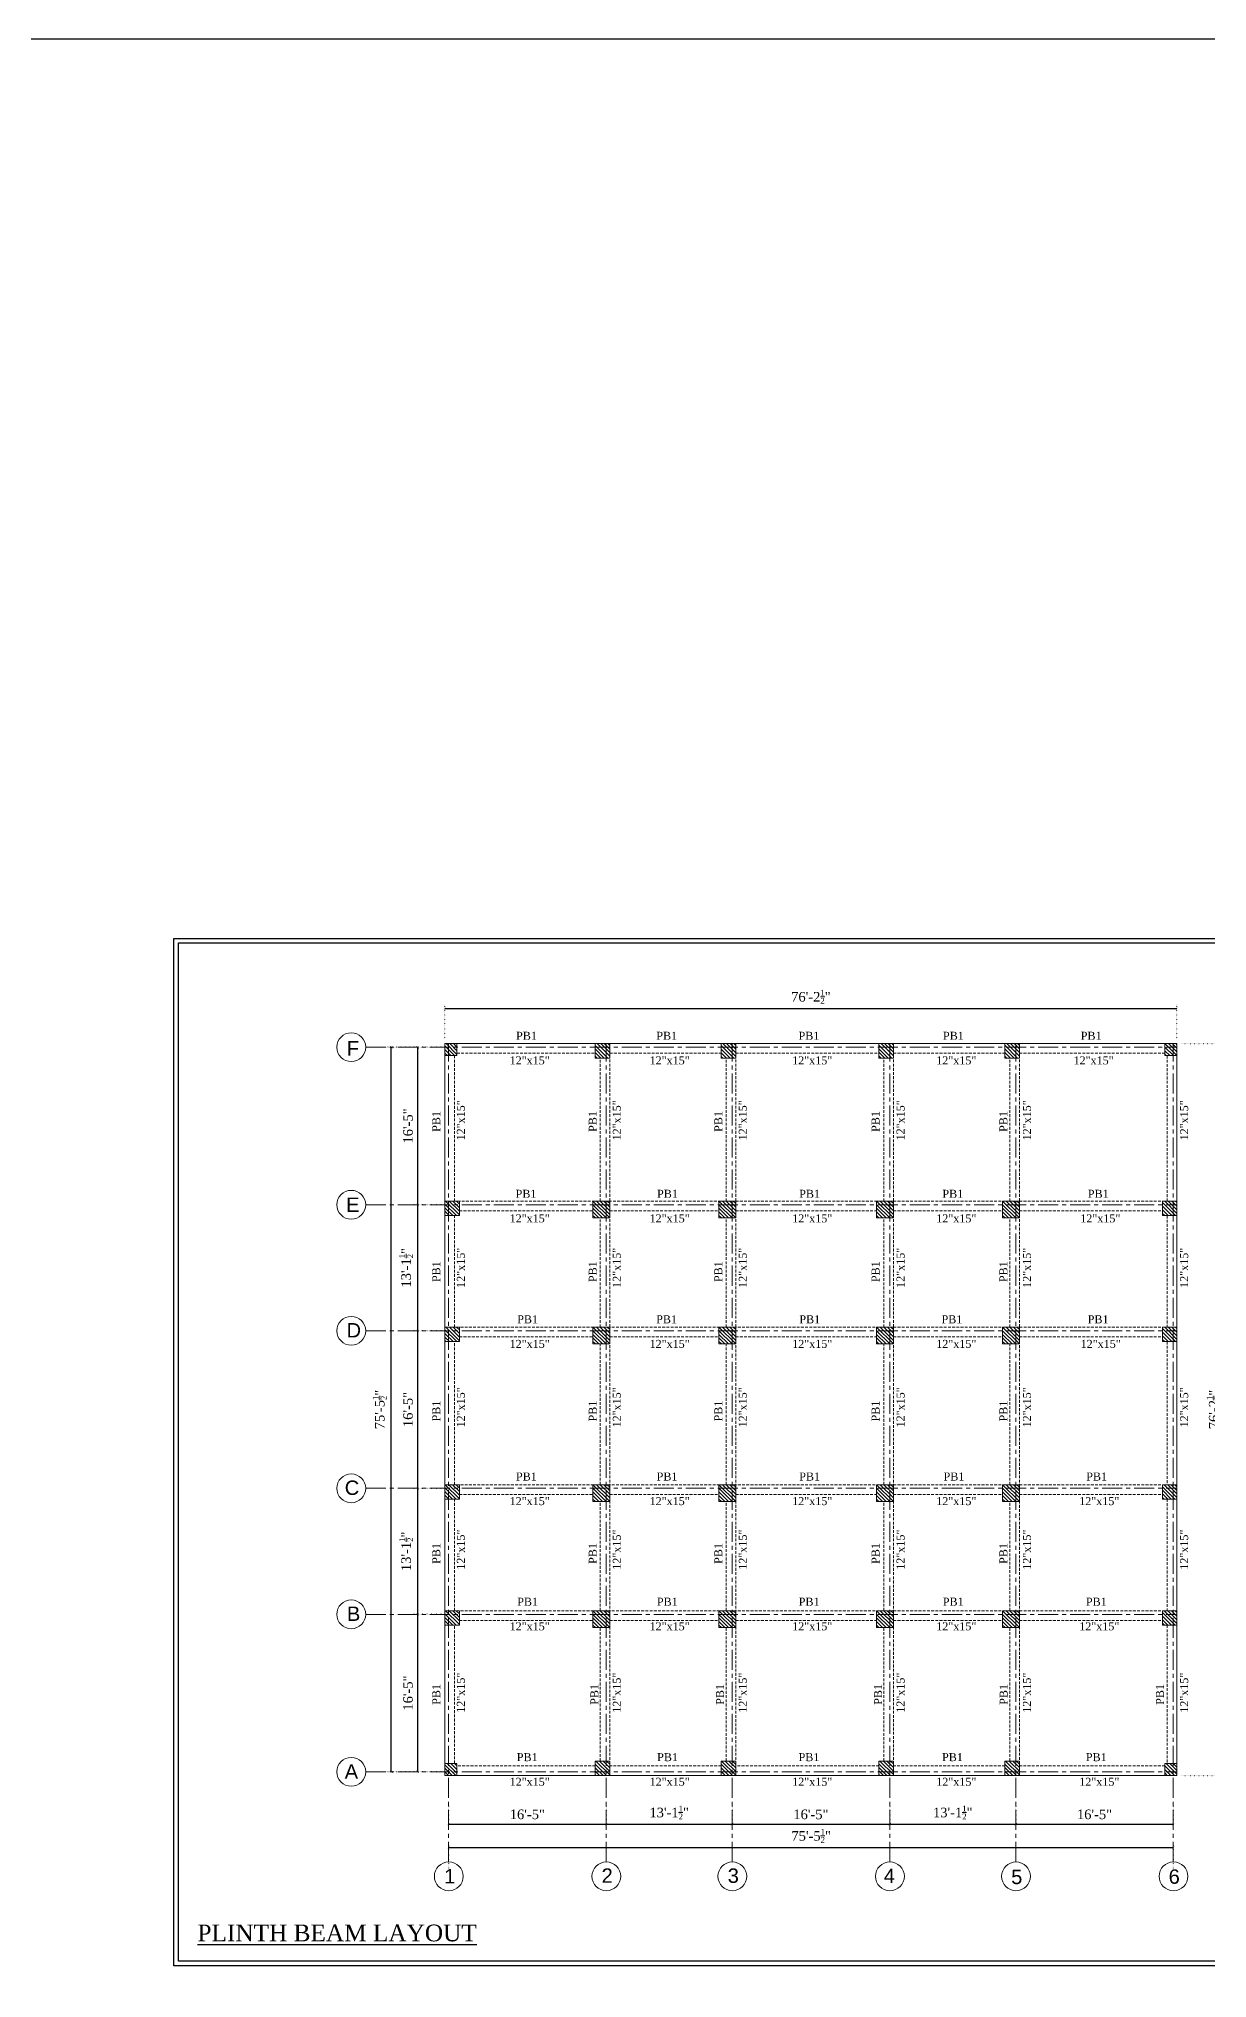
# Model space of a CAD drawing. Header units: feet. Extents: x 36263 to 96584, y 7663 to 35885.
# Drawn here: x 44472 to 45932, y 16775 to 19198 of the extents above; entities that cross this region are included whole.
import ezdxf

# ---------------------------------------------------------------- set-up
doc = ezdxf.new("R2010")
doc.units = ezdxf.units.FT
for name, pattern in [('CENTER', [2, 1.25, -0.25, 0.25, -0.25]), ('DOT2', [0.125, 0, -0.125]), ('HIDDEN', [0.375, 0.25, -0.125])]:
    doc.linetypes.add(name, pattern=pattern)
for name, color, linetype in [('0_TEXT', 1, 'Continuous'), ('DIM', 1, 'Continuous'), ('ST DIM', 11, 'Continuous'), ('ST TEX', 3, 'Continuous')]:
    doc.layers.add(name, color=color, linetype=linetype)
for name, color, linetype, lineweight in [('Column', 1, 'Continuous', 15), ('Hatch', 9, 'Continuous', 9), ('ST Beam', 7, 'Continuous', 20), ('ST GRIDS', 6, 'CENTER', 9)]:
    doc.layers.add(name, color=color, linetype=linetype, lineweight=lineweight)
doc.styles.add('RomanS', font='times.ttf')
doc.styles.get("Standard").update_dxf_attribs({"font": 'arial.ttf'})
doc.dimstyles.new('1-1', dxfattribs={"dimtxt": 9, "dimasz": 5, "dimexe": 6, "dimexo": 6, "dimgap": 3, "dimtad": 1, "dimdec": 1, "dimzin": 0, "dimdsep": 46, "dimlunit": 4, "dimtxsty": 'RomanS', "dimblk": 'ARCHTICK', "dimcen": 0.09, "dimclrd": 256, "dimclre": 256, "dimclrt": 3, "dimadec": 0, "dimazin": 0, "dimtfac": 0.6, "dimtdec": 1, "dimtix": 1, "dimtofl": 0, "dimtmove": 1, "dimatfit": 0, "dimfxl": 1, "dimtolj": 1, "dimtzin": 0, "dimarcsym": 0})
pattern_1 = [(315, (5162.533, 0), (2.24506403, 2.24506403), [])]
pattern_2 = [(315, (5153.533, 9), (2.24506403, 2.24506403), [])]
pattern_3 = [(315, (5153.533, 0), (2.24506403, 2.24506403), [])]

# ---------------------------------------------------------------- blocks, each defined once
blk = doc.blocks.new('_ArchTick')
at = {"color": 0, "const_width": 0.15}
blk.add_lwpolyline([(-0.5, -0.5), (0.5, 0.5)], dxfattribs=at)
blk = doc.blocks.new('*D214')
at = {"layer": 'Defpoints', "color": 0, "ltscale": 10, "transparency": 16777216}
for p in [(44945.3, 17938.2), (44984.5, 17938.2), (44984.5, 17741.4)]:
    blk.add_point(p, dxfattribs=at)
at = {"layer": 'ST DIM', "linetype": 'DOT2', "lineweight": -2, "ltscale": 10, "transparency": 16777216}
for p, q in [((44978.5, 17938.2), (44939.3, 17938.2)), ((44978.5, 17741.4), (44939.3, 17741.4))]:
    blk.add_line(p, q, dxfattribs=at)
at = {"layer": 'ST DIM', "lineweight": -2, "ltscale": 10, "transparency": 16777216}
blk.add_line((44945.3, 17741.4), (44945.3, 17938.2), dxfattribs=at)
at = {"layer": 'ST DIM', "lineweight": -2, "ltscale": 10, "transparency": 16777216, "xscale": 3, "yscale": 3, "zscale": 3}
for p, rotation in [((44945.3, 17938.2), 90), ((44945.3, 17741.4), 270)]:
    blk.add_blockref('_ArchTick', p, dxfattribs=dict(at, rotation=rotation))
at = {"layer": 'ST DIM', "color": 3, "lineweight": 13, "ltscale": 10, "transparency": 16777216, "insert": (44933.2, 17839.8), "char_height": 12, "attachment_point": 5, "rotation": 90, "style": 'RomanS'}
blk.add_mtext('\\A1;16\'-5"', dxfattribs=at)
blk = doc.blocks.new('*D215')
at = {"layer": 'Defpoints', "color": 0, "ltscale": 10, "transparency": 16777216}
for p in [(44945.3, 17741.4), (44984.5, 17741.4), (44984.5, 17583.9)]:
    blk.add_point(p, dxfattribs=at)
at = {"layer": 'ST DIM', "linetype": 'DOT2', "lineweight": -2, "ltscale": 10, "transparency": 16777216}
for p, q in [((44978.5, 17741.4), (44939.3, 17741.4)), ((44978.5, 17583.9), (44939.3, 17583.9))]:
    blk.add_line(p, q, dxfattribs=at)
at = {"layer": 'ST DIM', "lineweight": -2, "ltscale": 10, "transparency": 16777216}
blk.add_line((44945.3, 17583.9), (44945.3, 17741.4), dxfattribs=at)
at = {"layer": 'ST DIM', "lineweight": -2, "ltscale": 10, "transparency": 16777216, "xscale": 3, "yscale": 3, "zscale": 3}
for p, rotation in [((44945.3, 17741.4), 90), ((44945.3, 17583.9), 270)]:
    blk.add_blockref('_ArchTick', p, dxfattribs=dict(at, rotation=rotation))
at = {"layer": 'ST DIM', "color": 3, "lineweight": 13, "ltscale": 10, "transparency": 16777216, "insert": (44930.8, 17662.6), "char_height": 12, "attachment_point": 5, "rotation": 90, "style": 'RomanS'}
blk.add_mtext('\\A1;13\'-1{\\H0.6x;\\S1/2;}"', dxfattribs=at)
blk = doc.blocks.new('*D216')
at = {"layer": 'Defpoints', "color": 0, "ltscale": 10, "transparency": 16777216}
for p in [(44945.3, 17583.9), (44984.5, 17583.9), (44984.5, 17387)]:
    blk.add_point(p, dxfattribs=at)
at = {"layer": 'ST DIM', "linetype": 'DOT2', "lineweight": -2, "ltscale": 10, "transparency": 16777216}
for p, q in [((44978.5, 17583.9), (44939.3, 17583.9)), ((44978.5, 17387), (44939.3, 17387))]:
    blk.add_line(p, q, dxfattribs=at)
at = {"layer": 'ST DIM', "lineweight": -2, "ltscale": 10, "transparency": 16777216}
blk.add_line((44945.3, 17387), (44945.3, 17583.9), dxfattribs=at)
at = {"layer": 'ST DIM', "lineweight": -2, "ltscale": 10, "transparency": 16777216, "xscale": 3, "yscale": 3, "zscale": 3}
for p, rotation in [((44945.3, 17583.9), 90), ((44945.3, 17387), 270)]:
    blk.add_blockref('_ArchTick', p, dxfattribs=dict(at, rotation=rotation))
at = {"layer": 'ST DIM', "color": 3, "lineweight": 13, "ltscale": 10, "transparency": 16777216, "insert": (44933.2, 17485.5), "char_height": 12, "attachment_point": 5, "rotation": 90, "style": 'RomanS'}
blk.add_mtext('\\A1;16\'-5"', dxfattribs=at)
blk = doc.blocks.new('*D217')
at = {"layer": 'Defpoints', "color": 0, "ltscale": 10, "transparency": 16777216}
for p in [(44945.3, 17387), (44984.5, 17387), (44984.5, 17229.6)]:
    blk.add_point(p, dxfattribs=at)
at = {"layer": 'ST DIM', "linetype": 'DOT2', "lineweight": -2, "ltscale": 10, "transparency": 16777216}
for p, q in [((44978.5, 17387), (44939.3, 17387)), ((44978.5, 17229.6), (44939.3, 17229.6))]:
    blk.add_line(p, q, dxfattribs=at)
at = {"layer": 'ST DIM', "lineweight": -2, "ltscale": 10, "transparency": 16777216}
blk.add_line((44945.3, 17229.6), (44945.3, 17387), dxfattribs=at)
at = {"layer": 'ST DIM', "lineweight": -2, "ltscale": 10, "transparency": 16777216, "xscale": 3, "yscale": 3, "zscale": 3}
for p, rotation in [((44945.3, 17387), 90), ((44945.3, 17229.6), 270)]:
    blk.add_blockref('_ArchTick', p, dxfattribs=dict(at, rotation=rotation))
at = {"layer": 'ST DIM', "color": 3, "lineweight": 13, "ltscale": 10, "transparency": 16777216, "insert": (44930.8, 17308.3), "char_height": 12, "attachment_point": 5, "rotation": 90, "style": 'RomanS'}
blk.add_mtext('\\A1;13\'-1{\\H0.6x;\\S1/2;}"', dxfattribs=at)
blk = doc.blocks.new('*D218')
at = {"layer": 'Defpoints', "color": 0, "ltscale": 10, "transparency": 16777216}
for p in [(44945.3, 17229.6), (44984.5, 17229.6), (44984.5, 17032.8)]:
    blk.add_point(p, dxfattribs=at)
at = {"layer": 'ST DIM', "linetype": 'DOT2', "lineweight": -2, "ltscale": 10, "transparency": 16777216}
for p, q in [((44978.5, 17229.6), (44939.3, 17229.6)), ((44978.5, 17032.8), (44939.3, 17032.8))]:
    blk.add_line(p, q, dxfattribs=at)
at = {"layer": 'ST DIM', "lineweight": -2, "ltscale": 10, "transparency": 16777216}
blk.add_line((44945.3, 17032.8), (44945.3, 17229.6), dxfattribs=at)
at = {"layer": 'ST DIM', "lineweight": -2, "ltscale": 10, "transparency": 16777216, "xscale": 3, "yscale": 3, "zscale": 3}
for p, rotation in [((44945.3, 17229.6), 90), ((44945.3, 17032.8), 270)]:
    blk.add_blockref('_ArchTick', p, dxfattribs=dict(at, rotation=rotation))
at = {"layer": 'ST DIM', "color": 3, "lineweight": 13, "ltscale": 10, "transparency": 16777216, "insert": (44933.2, 17131.2), "char_height": 12, "attachment_point": 5, "rotation": 90, "style": 'RomanS'}
blk.add_mtext('\\A1;16\'-5"', dxfattribs=at)
blk = doc.blocks.new('*D219')
at = {"layer": 'Defpoints', "color": 0, "ltscale": 10, "transparency": 16777216}
for p in [(44983.8, 16997.1), (45180.7, 16997.1), (45180.7, 16967.5)]:
    blk.add_point(p, dxfattribs=at)
at = {"layer": 'ST DIM', "linetype": 'DOT2', "lineweight": -2, "ltscale": 10, "transparency": 16777216}
for p, q in [((44983.8, 16991.1), (44983.8, 16961.5)), ((45180.7, 16991.1), (45180.7, 16961.5))]:
    blk.add_line(p, q, dxfattribs=at)
at = {"layer": 'ST DIM', "lineweight": -2, "ltscale": 10, "transparency": 16777216}
blk.add_line((44983.8, 16967.5), (45180.7, 16967.5), dxfattribs=at)
at = {"layer": 'ST DIM', "lineweight": -2, "ltscale": 10, "transparency": 16777216, "xscale": 3, "yscale": 3, "zscale": 3, "rotation": 180}
blk.add_blockref('_ArchTick', (44983.8, 16967.5), dxfattribs=at)
at = {"layer": 'ST DIM', "lineweight": -2, "ltscale": 10, "transparency": 16777216, "xscale": 3, "yscale": 3, "zscale": 3}
blk.add_blockref('_ArchTick', (45180.7, 16967.5), dxfattribs=at)
at = {"layer": 'ST DIM', "color": 3, "lineweight": 13, "ltscale": 10, "transparency": 16777216, "insert": (45082.2, 16979.6), "char_height": 12, "attachment_point": 5, "style": 'RomanS'}
blk.add_mtext('\\A1;16\'-5"', dxfattribs=at)
blk = doc.blocks.new('*D220')
at = {"layer": 'Defpoints', "color": 0, "ltscale": 10, "transparency": 16777216}
for p in [(45180.7, 16997.1), (45338.1, 16997.1), (45338.1, 16967.5)]:
    blk.add_point(p, dxfattribs=at)
at = {"layer": 'ST DIM', "linetype": 'DOT2', "lineweight": -2, "ltscale": 10, "transparency": 16777216}
for p, q in [((45180.7, 16991.1), (45180.7, 16961.5)), ((45338.1, 16991.1), (45338.1, 16961.5))]:
    blk.add_line(p, q, dxfattribs=at)
at = {"layer": 'ST DIM', "lineweight": -2, "ltscale": 10, "transparency": 16777216}
blk.add_line((45180.7, 16967.5), (45338.1, 16967.5), dxfattribs=at)
at = {"layer": 'ST DIM', "lineweight": -2, "ltscale": 10, "transparency": 16777216, "xscale": 3, "yscale": 3, "zscale": 3, "rotation": 180}
blk.add_blockref('_ArchTick', (45180.7, 16967.5), dxfattribs=at)
at = {"layer": 'ST DIM', "lineweight": -2, "ltscale": 10, "transparency": 16777216, "xscale": 3, "yscale": 3, "zscale": 3}
blk.add_blockref('_ArchTick', (45338.1, 16967.5), dxfattribs=at)
at = {"layer": 'ST DIM', "color": 3, "lineweight": 13, "ltscale": 10, "transparency": 16777216, "insert": (45259.4, 16982), "char_height": 12, "attachment_point": 5, "style": 'RomanS'}
blk.add_mtext('\\A1;13\'-1{\\H0.6x;\\S1/2;}"', dxfattribs=at)
blk = doc.blocks.new('*D221')
at = {"layer": 'Defpoints', "color": 0, "ltscale": 10, "transparency": 16777216}
for p in [(45338.1, 16997.1), (45535, 16997.1), (45535, 16967.5)]:
    blk.add_point(p, dxfattribs=at)
at = {"layer": 'ST DIM', "linetype": 'DOT2', "lineweight": -2, "ltscale": 10, "transparency": 16777216}
for p, q in [((45338.1, 16991.1), (45338.1, 16961.5)), ((45535, 16991.1), (45535, 16961.5))]:
    blk.add_line(p, q, dxfattribs=at)
at = {"layer": 'ST DIM', "lineweight": -2, "ltscale": 10, "transparency": 16777216}
blk.add_line((45338.1, 16967.5), (45535, 16967.5), dxfattribs=at)
at = {"layer": 'ST DIM', "lineweight": -2, "ltscale": 10, "transparency": 16777216, "xscale": 3, "yscale": 3, "zscale": 3, "rotation": 180}
blk.add_blockref('_ArchTick', (45338.1, 16967.5), dxfattribs=at)
at = {"layer": 'ST DIM', "lineweight": -2, "ltscale": 10, "transparency": 16777216, "xscale": 3, "yscale": 3, "zscale": 3}
blk.add_blockref('_ArchTick', (45535, 16967.5), dxfattribs=at)
at = {"layer": 'ST DIM', "color": 3, "lineweight": 13, "ltscale": 10, "transparency": 16777216, "insert": (45436.5, 16979.6), "char_height": 12, "attachment_point": 5, "style": 'RomanS'}
blk.add_mtext('\\A1;16\'-5"', dxfattribs=at)
blk = doc.blocks.new('*D222')
at = {"layer": 'Defpoints', "color": 0, "ltscale": 10, "transparency": 16777216}
for p in [(45535, 16997.1), (45692.4, 16997.1), (45692.4, 16967.5)]:
    blk.add_point(p, dxfattribs=at)
at = {"layer": 'ST DIM', "linetype": 'DOT2', "lineweight": -2, "ltscale": 10, "transparency": 16777216}
for p, q in [((45535, 16991.1), (45535, 16961.5)), ((45692.4, 16991.1), (45692.4, 16961.5))]:
    blk.add_line(p, q, dxfattribs=at)
at = {"layer": 'ST DIM', "lineweight": -2, "ltscale": 10, "transparency": 16777216}
blk.add_line((45535, 16967.5), (45692.4, 16967.5), dxfattribs=at)
at = {"layer": 'ST DIM', "lineweight": -2, "ltscale": 10, "transparency": 16777216, "xscale": 3, "yscale": 3, "zscale": 3, "rotation": 180}
blk.add_blockref('_ArchTick', (45535, 16967.5), dxfattribs=at)
at = {"layer": 'ST DIM', "lineweight": -2, "ltscale": 10, "transparency": 16777216, "xscale": 3, "yscale": 3, "zscale": 3}
blk.add_blockref('_ArchTick', (45692.4, 16967.5), dxfattribs=at)
at = {"layer": 'ST DIM', "color": 3, "lineweight": 13, "ltscale": 10, "transparency": 16777216, "insert": (45613.7, 16982), "char_height": 12, "attachment_point": 5, "style": 'RomanS'}
blk.add_mtext('\\A1;13\'-1{\\H0.6x;\\S1/2;}"', dxfattribs=at)
blk = doc.blocks.new('*D223')
at = {"layer": 'Defpoints', "color": 0, "ltscale": 10, "transparency": 16777216}
for p in [(45692.4, 16997.1), (45889.2, 16997.1), (45889.2, 16967.5)]:
    blk.add_point(p, dxfattribs=at)
at = {"layer": 'ST DIM', "linetype": 'DOT2', "lineweight": -2, "ltscale": 10, "transparency": 16777216}
for p, q in [((45692.4, 16991.1), (45692.4, 16961.5)), ((45889.2, 16991.1), (45889.2, 16961.5))]:
    blk.add_line(p, q, dxfattribs=at)
at = {"layer": 'ST DIM', "lineweight": -2, "ltscale": 10, "transparency": 16777216}
blk.add_line((45692.4, 16967.5), (45889.2, 16967.5), dxfattribs=at)
at = {"layer": 'ST DIM', "lineweight": -2, "ltscale": 10, "transparency": 16777216, "xscale": 3, "yscale": 3, "zscale": 3, "rotation": 180}
blk.add_blockref('_ArchTick', (45692.4, 16967.5), dxfattribs=at)
at = {"layer": 'ST DIM', "lineweight": -2, "ltscale": 10, "transparency": 16777216, "xscale": 3, "yscale": 3, "zscale": 3}
blk.add_blockref('_ArchTick', (45889.2, 16967.5), dxfattribs=at)
at = {"layer": 'ST DIM', "color": 3, "lineweight": 13, "ltscale": 10, "transparency": 16777216, "insert": (45790.8, 16979.6), "char_height": 12, "attachment_point": 5, "style": 'RomanS'}
blk.add_mtext('\\A1;16\'-5"', dxfattribs=at)
blk = doc.blocks.new('*D224')
at = {"layer": 'Defpoints', "color": 0, "ltscale": 10, "transparency": 16777216}
for p in [(45893.7, 17986.7), (44979.3, 17942.7), (45893.7, 17942.7)]:
    blk.add_point(p, dxfattribs=at)
at = {"layer": 'ST DIM', "linetype": 'DOT2', "lineweight": -2, "ltscale": 10, "transparency": 16777216}
for p, q in [((44979.3, 17948.7), (44979.3, 17992.7)), ((45893.7, 17948.7), (45893.7, 17992.7))]:
    blk.add_line(p, q, dxfattribs=at)
at = {"layer": 'ST DIM', "lineweight": -2, "ltscale": 10, "transparency": 16777216}
blk.add_line((44979.3, 17986.7), (45893.7, 17986.7), dxfattribs=at)
at = {"layer": 'ST DIM', "lineweight": -2, "ltscale": 10, "transparency": 16777216, "xscale": 3, "yscale": 3, "zscale": 3, "rotation": 180}
blk.add_blockref('_ArchTick', (44979.3, 17986.7), dxfattribs=at)
at = {"layer": 'ST DIM', "lineweight": -2, "ltscale": 10, "transparency": 16777216, "xscale": 3, "yscale": 3, "zscale": 3}
blk.add_blockref('_ArchTick', (45893.7, 17986.7), dxfattribs=at)
at = {"layer": 'ST DIM', "color": 3, "lineweight": 13, "ltscale": 10, "transparency": 16777216, "insert": (45436.5, 18001.2), "char_height": 12, "attachment_point": 5, "style": 'RomanS'}
blk.add_mtext('\\A1;76\'-2{\\H0.6x;\\S1/2;}"', dxfattribs=at)
blk = doc.blocks.new('*D225')
at = {"layer": 'Defpoints', "color": 0, "ltscale": 10, "transparency": 16777216}
for p in [(45893.7, 17942.7), (45893.7, 17028.3), (45954.2, 17028.3)]:
    blk.add_point(p, dxfattribs=at)
at = {"layer": 'ST DIM', "linetype": 'DOT2', "lineweight": -2, "ltscale": 10, "transparency": 16777216}
for p, q in [((45899.7, 17942.7), (45960.2, 17942.7)), ((45899.7, 17028.3), (45960.2, 17028.3))]:
    blk.add_line(p, q, dxfattribs=at)
at = {"layer": 'ST DIM', "lineweight": -2, "ltscale": 10, "transparency": 16777216}
blk.add_line((45954.2, 17942.7), (45954.2, 17028.3), dxfattribs=at)
at = {"layer": 'ST DIM', "lineweight": -2, "ltscale": 10, "transparency": 16777216, "xscale": 3, "yscale": 3, "zscale": 3}
for p, rotation in [((45954.2, 17942.7), 90), ((45954.2, 17028.3), 270)]:
    blk.add_blockref('_ArchTick', p, dxfattribs=dict(at, rotation=rotation))
at = {"layer": 'ST DIM', "color": 3, "lineweight": 13, "ltscale": 10, "transparency": 16777216, "insert": (45939.7, 17485.5), "char_height": 12, "attachment_point": 5, "rotation": 90, "style": 'RomanS'}
blk.add_mtext('\\A1;76\'-2{\\H0.6x;\\S1/2;}"', dxfattribs=at)
blk = doc.blocks.new('*D226')
at = {"layer": 'Defpoints', "color": 0, "ltscale": 10, "transparency": 16777216}
for p in [(45889.5, 16938.2), (44984.1, 16906.6), (45889.5, 16906.6)]:
    blk.add_point(p, dxfattribs=at)
at = {"layer": 'ST DIM', "linetype": 'DOT2', "lineweight": -2, "ltscale": 10, "transparency": 16777216}
for p, q in [((44984.1, 16912.6), (44984.1, 16944.2)), ((45889.5, 16912.6), (45889.5, 16944.2))]:
    blk.add_line(p, q, dxfattribs=at)
at = {"layer": 'ST DIM', "lineweight": -2, "ltscale": 10, "transparency": 16777216}
blk.add_line((44984.1, 16938.2), (45889.5, 16938.2), dxfattribs=at)
at = {"layer": 'ST DIM', "lineweight": -2, "ltscale": 10, "transparency": 16777216, "xscale": 3, "yscale": 3, "zscale": 3, "rotation": 180}
blk.add_blockref('_ArchTick', (44984.1, 16938.2), dxfattribs=at)
at = {"layer": 'ST DIM', "lineweight": -2, "ltscale": 10, "transparency": 16777216, "xscale": 3, "yscale": 3, "zscale": 3}
blk.add_blockref('_ArchTick', (45889.5, 16938.2), dxfattribs=at)
at = {"layer": 'ST DIM', "color": 3, "lineweight": 13, "ltscale": 10, "transparency": 16777216, "insert": (45436.8, 16952.7), "char_height": 12, "attachment_point": 5, "style": 'RomanS'}
blk.add_mtext('\\A1;75\'-5{\\H0.6x;\\S1/2;}"', dxfattribs=at)
blk = doc.blocks.new('*D213')
at = {"layer": 'Defpoints', "color": 0, "ltscale": 10, "transparency": 16777216}
for p in [(44912.3, 17938.2), (44945.3, 17938.2), (44945.3, 17032.8)]:
    blk.add_point(p, dxfattribs=at)
at = {"layer": 'ST DIM', "linetype": 'DOT2', "lineweight": -2, "ltscale": 10, "transparency": 16777216}
for p, q in [((44939.3, 17938.2), (44906.3, 17938.2)), ((44939.3, 17032.8), (44906.3, 17032.8))]:
    blk.add_line(p, q, dxfattribs=at)
at = {"layer": 'ST DIM', "lineweight": -2, "ltscale": 10, "transparency": 16777216}
blk.add_line((44912.3, 17032.8), (44912.3, 17938.2), dxfattribs=at)
at = {"layer": 'ST DIM', "lineweight": -2, "ltscale": 10, "transparency": 16777216, "xscale": 3, "yscale": 3, "zscale": 3}
for p, rotation in [((44912.3, 17938.2), 90), ((44912.3, 17032.8), 270)]:
    blk.add_blockref('_ArchTick', p, dxfattribs=dict(at, rotation=rotation))
at = {"layer": 'ST DIM', "color": 3, "lineweight": 13, "ltscale": 10, "transparency": 16777216, "insert": (44897.8, 17485.5), "char_height": 12, "attachment_point": 5, "rotation": 90, "style": 'RomanS'}
blk.add_mtext('\\A1;75\'-5{\\H0.6x;\\S1/2;}"', dxfattribs=at)

msp = doc.modelspace()

# ---------------------------------------------------------------- hatches: boundary and pattern name
at = {"layer": 'Hatch', "lineweight": 9, "transparency": 33554505}
h = msp.add_hatch(dxfattribs=at)
h.set_pattern_fill('ANSI31', color=253, angle=-90)
h.set_pattern_definition(pattern_1)
h.paths.add_polyline_path([(44994.32, 17942.71), (44979.32, 17942.71), (44979.32, 17927.71), (44994.32, 17927.71)])
h = msp.add_hatch(dxfattribs=at)
h.set_pattern_fill('ANSI31', color=253, angle=-90)
h.set_pattern_definition(pattern_3)
h.paths.add_polyline_path([(45167.17, 17942.71), (45167.17, 17924.71), (45185.17, 17924.71), (45185.17, 17942.71)])
h = msp.add_hatch(dxfattribs=at)
h.set_pattern_fill('ANSI31', color=253, angle=-90)
h.set_pattern_definition(pattern_3)
h.paths.add_polyline_path([(45324.56, 17942.71), (45324.56, 17924.71), (45342.56, 17924.71), (45342.56, 17942.71)])
h = msp.add_hatch(dxfattribs=at)
h.set_pattern_fill('ANSI31', color=253, angle=-90)
h.set_pattern_definition(pattern_3)
h.paths.add_polyline_path([(45521.48, 17942.71), (45521.48, 17924.71), (45539.48, 17924.71), (45539.48, 17942.71)])
h = msp.add_hatch(dxfattribs=at)
h.set_pattern_fill('ANSI31', color=253, angle=-90)
h.set_pattern_definition(pattern_3)
h.paths.add_polyline_path([(45678.92, 17942.71), (45678.92, 17924.71), (45696.92, 17924.71), (45696.92, 17942.71)])
h = msp.add_hatch(dxfattribs=at)
h.set_pattern_fill('ANSI31', color=253, angle=-90)
h.set_pattern_definition(pattern_3)
h.paths.add_polyline_path([(45878.72, 17927.71), (45893.72, 17927.71), (45893.72, 17942.71), (45878.72, 17942.71)])
h = msp.add_hatch(dxfattribs=at)
h.set_pattern_fill('ANSI31', color=253, angle=-90)
h.set_pattern_definition(pattern_1)
h.paths.add_polyline_path([(44979.32, 17745.86), (44979.32, 17727.86), (44997.32, 17727.86), (44997.32, 17745.86)])
h = msp.add_hatch(dxfattribs=at)
h.set_pattern_fill('ANSI31', color=253, angle=-90)
h.set_pattern_definition(pattern_3)
h.paths.add_polyline_path([(45185.17, 17745.86), (45164.17, 17745.86), (45164.17, 17724.86), (45185.17, 17724.86)])
h = msp.add_hatch(dxfattribs=at)
h.set_pattern_fill('ANSI31', color=253, angle=-90)
h.set_pattern_definition([(315, (5310.925, -4e-12), (2.24506403, 2.24506403), [])])
h.paths.add_polyline_path([(45342.56, 17745.86), (45321.56, 17745.86), (45321.56, 17724.86), (45342.56, 17724.86)])
h = msp.add_hatch(dxfattribs=at)
h.set_pattern_fill('ANSI31', color=253, angle=-90)
h.set_pattern_definition([(315, (5507.845, 0), (2.24506403, 2.24506403), [])])
h.paths.add_polyline_path([(45539.48, 17745.86), (45518.48, 17745.86), (45518.48, 17724.86), (45539.48, 17724.86)])
h = msp.add_hatch(dxfattribs=at)
h.set_pattern_fill('ANSI31', color=253, angle=-90)
h.set_pattern_definition([(315, (5665.285, 0), (2.24506403, 2.24506403), [])])
h.paths.add_polyline_path([(45696.92, 17745.86), (45675.92, 17745.86), (45675.92, 17724.86), (45696.92, 17724.86)])
h = msp.add_hatch(dxfattribs=at)
h.set_pattern_fill('ANSI31', color=253, angle=-90)
h.set_pattern_definition([(315, (5153.533, 157.4784), (2.24506403, 2.24506403), [])])
h.paths.add_polyline_path([(45875.72, 17745.86), (45875.72, 17727.86), (45893.72, 17727.86), (45893.72, 17745.86)])
h = msp.add_hatch(dxfattribs=at)
h.set_pattern_fill('ANSI31', color=253, angle=-90)
h.set_pattern_definition(pattern_1)
h.paths.add_polyline_path([(44979.32, 17588.38), (44979.32, 17570.38), (44997.32, 17570.38), (44997.32, 17588.38)])
h = msp.add_hatch(dxfattribs=at)
h.set_pattern_fill('ANSI31', color=253, angle=-90)
h.set_pattern_definition([(315, (5153.533, -157.4784), (2.24506403, 2.24506403), [])])
h.paths.add_polyline_path([(45185.17, 17588.38), (45164.17, 17588.38), (45164.17, 17567.38), (45185.17, 17567.38)])
h = msp.add_hatch(dxfattribs=at)
h.set_pattern_fill('ANSI31', color=253, angle=-90)
h.set_pattern_definition([(315, (5310.925, -157.4784), (2.24506403, 2.24506403), [])])
h.paths.add_polyline_path([(45342.56, 17588.38), (45321.56, 17588.38), (45321.56, 17567.38), (45342.56, 17567.38)])
h = msp.add_hatch(dxfattribs=at)
h.set_pattern_fill('ANSI31', color=253, angle=-90)
h.set_pattern_definition([(315, (5507.845, -157.4784), (2.24506403, 2.24506403), [])])
h.paths.add_polyline_path([(45539.48, 17588.38), (45518.48, 17588.38), (45518.48, 17567.38), (45539.48, 17567.38)])
h = msp.add_hatch(dxfattribs=at)
h.set_pattern_fill('ANSI31', color=253, angle=-90)
h.set_pattern_definition([(315, (5665.285, -157.4784), (2.24506403, 2.24506403), [])])
h.paths.add_polyline_path([(45696.92, 17588.38), (45675.92, 17588.38), (45675.92, 17567.38), (45696.92, 17567.38)])
h = msp.add_hatch(dxfattribs=at)
h.set_pattern_fill('ANSI31', color=253, angle=-90)
h.set_pattern_definition(pattern_3)
h.paths.add_polyline_path([(45875.72, 17588.38), (45875.72, 17570.38), (45893.72, 17570.38), (45893.72, 17588.38)])
h = msp.add_hatch(dxfattribs=at)
h.set_pattern_fill('ANSI31', color=253, angle=-90)
h.set_pattern_definition(pattern_1)
h.paths.add_polyline_path([(44979.32, 17391.55), (44979.32, 17373.55), (44997.32, 17373.55), (44997.32, 17391.55)])
h = msp.add_hatch(dxfattribs=at)
h.set_pattern_fill('ANSI31', color=253, angle=-90)
h.set_pattern_definition([(315, (5153.533, -354.3264), (2.24506403, 2.24506403), [])])
h.paths.add_polyline_path([(45185.17, 17391.53), (45164.17, 17391.53), (45164.17, 17370.53), (45185.17, 17370.53)])
h = msp.add_hatch(dxfattribs=at)
h.set_pattern_fill('ANSI31', color=253, angle=-90)
h.set_pattern_definition([(315, (5310.925, -354.3264), (2.24506403, 2.24506403), [])])
h.paths.add_polyline_path([(45342.56, 17391.53), (45321.56, 17391.53), (45321.56, 17370.53), (45342.56, 17370.53)])
h = msp.add_hatch(dxfattribs=at)
h.set_pattern_fill('ANSI31', color=253, angle=-90)
h.set_pattern_definition([(315, (5507.845, -354.3264), (2.24506403, 2.24506403), [])])
h.paths.add_polyline_path([(45539.48, 17391.53), (45518.48, 17391.53), (45518.48, 17370.53), (45539.48, 17370.53)])
h = msp.add_hatch(dxfattribs=at)
h.set_pattern_fill('ANSI31', color=253, angle=-90)
h.set_pattern_definition([(315, (5665.285, -354.3264), (2.24506403, 2.24506403), [])])
h.paths.add_polyline_path([(45696.92, 17391.53), (45675.92, 17391.53), (45675.92, 17370.53), (45696.92, 17370.53)])
h = msp.add_hatch(dxfattribs=at)
h.set_pattern_fill('ANSI31', color=253, angle=-90)
h.set_pattern_definition(pattern_3)
h.paths.add_polyline_path([(45875.72, 17391.55), (45875.72, 17373.55), (45893.72, 17373.55), (45893.72, 17391.55)])
h = msp.add_hatch(dxfattribs=at)
h.set_pattern_fill('ANSI31', color=253, angle=-90)
h.set_pattern_definition(pattern_1)
h.paths.add_polyline_path([(44979.32, 17234.11), (44979.32, 17216.11), (44997.32, 17216.11), (44997.32, 17234.11)])
h = msp.add_hatch(dxfattribs=at)
h.set_pattern_fill('ANSI31', color=253, angle=-90)
h.set_pattern_definition([(315, (5153.533, -511.8048), (2.24506403, 2.24506403), [])])
h.paths.add_polyline_path([(45185.17, 17234.06), (45164.17, 17234.06), (45164.17, 17213.06), (45185.17, 17213.06)])
h = msp.add_hatch(dxfattribs=at)
h.set_pattern_fill('ANSI31', color=253, angle=-90)
h.set_pattern_definition([(315, (5310.925, -511.8048), (2.24506403, 2.24506403), [])])
h.paths.add_polyline_path([(45342.56, 17234.06), (45321.56, 17234.06), (45321.56, 17213.06), (45342.56, 17213.06)])
h = msp.add_hatch(dxfattribs=at)
h.set_pattern_fill('ANSI31', color=253, angle=-90)
h.set_pattern_definition([(315, (5507.845, -511.8048), (2.24506403, 2.24506403), [])])
h.paths.add_polyline_path([(45539.48, 17234.06), (45518.48, 17234.06), (45518.48, 17213.06), (45539.48, 17213.06)])
h = msp.add_hatch(dxfattribs=at)
h.set_pattern_fill('ANSI31', color=253, angle=-90)
h.set_pattern_definition([(315, (5665.285, -511.8048), (2.24506403, 2.24506403), [])])
h.paths.add_polyline_path([(45696.92, 17234.06), (45675.92, 17234.06), (45675.92, 17213.06), (45696.92, 17213.06)])
h = msp.add_hatch(dxfattribs=at)
h.set_pattern_fill('ANSI31', color=253, angle=-90)
h.set_pattern_definition([(315, (5153.533, -0.0528), (2.24506403, 2.24506403), [])])
h.paths.add_polyline_path([(45875.72, 17234.06), (45875.72, 17216.06), (45893.72, 17216.06), (45893.72, 17234.06)])
h = msp.add_hatch(dxfattribs=at)
h.set_pattern_fill('ANSI31', color=253, angle=-90)
h.set_pattern_definition([(315, (5162.533, 9), (2.24506403, 2.24506403), [])])
h.paths.add_polyline_path([(44979.32, 17043.31), (44979.32, 17028.31), (44994.32, 17028.31), (44994.32, 17043.31)])
h = msp.add_hatch(dxfattribs=at)
h.set_pattern_fill('ANSI31', color=253, angle=-90)
h.set_pattern_definition(pattern_2)
h.paths.add_polyline_path([(45185.17, 17028.31), (45185.17, 17046.31), (45167.17, 17046.31), (45167.17, 17028.31)])
h = msp.add_hatch(dxfattribs=at)
h.set_pattern_fill('ANSI31', color=253, angle=-90)
h.set_pattern_definition(pattern_2)
h.paths.add_polyline_path([(45342.56, 17028.31), (45342.56, 17046.31), (45324.56, 17046.31), (45324.56, 17028.31)])
h = msp.add_hatch(dxfattribs=at)
h.set_pattern_fill('ANSI31', color=253, angle=-90)
h.set_pattern_definition(pattern_2)
h.paths.add_polyline_path([(45539.48, 17028.31), (45539.48, 17046.31), (45521.48, 17046.31), (45521.48, 17028.31)])
h = msp.add_hatch(dxfattribs=at)
h.set_pattern_fill('ANSI31', color=253, angle=-90)
h.set_pattern_definition(pattern_2)
h.paths.add_polyline_path([(45696.92, 17028.31), (45696.92, 17046.31), (45678.92, 17046.31), (45678.92, 17028.31)])
h = msp.add_hatch(dxfattribs=at)
h.set_pattern_fill('ANSI31', color=253, angle=-90)
h.set_pattern_definition(pattern_2)
h.paths.add_polyline_path([(45878.72, 17043.31), (45878.72, 17028.31), (45893.72, 17028.31), (45893.72, 17043.31)])

# ---------------------------------------------------------------- linework, layer by layer
for points in [[(44640.7, 16790.35), (44640.7, 18074.14), (46451.62, 18074.14), (46451.62, 16790.35)], [(44646.4, 16796.05), (44646.4, 18068.44), (46445.92, 18068.44), (46445.92, 16796.05)]]:
    msp.add_lwpolyline(points, close=True)
at = {"layer": 'Column', "lineweight": 18}
for points in [[(44979.32, 17942.71), (44994.32, 17942.71), (44994.32, 17927.71), (44979.32, 17927.71)], [(45167.17, 17942.71), (45185.17, 17942.71), (45185.17, 17924.71), (45167.17, 17924.71)], [(45324.56, 17942.71), (45342.56, 17942.71), (45342.56, 17924.71), (45324.56, 17924.71)], [(45521.48, 17942.71), (45539.48, 17942.71), (45539.48, 17924.71), (45521.48, 17924.71)], [(45678.92, 17942.71), (45696.92, 17942.71), (45696.92, 17924.71), (45678.92, 17924.71)], [(45878.72, 17942.71), (45893.72, 17942.71), (45893.72, 17927.71), (45878.72, 17927.71)], [(44979.32, 17745.86), (44997.32, 17745.86), (44997.32, 17727.86), (44979.32, 17727.86)], [(45164.17, 17745.86), (45185.17, 17745.86), (45185.17, 17724.86), (45164.17, 17724.86)], [(45321.56, 17745.86), (45342.56, 17745.86), (45342.56, 17724.86), (45321.56, 17724.86)], [(45518.48, 17745.86), (45539.48, 17745.86), (45539.48, 17724.86), (45518.48, 17724.86)], [(45675.92, 17745.86), (45696.92, 17745.86), (45696.92, 17724.86), (45675.92, 17724.86)], [(45893.72, 17745.86), (45875.72, 17745.86), (45875.72, 17727.86), (45893.72, 17727.86)], [(44979.32, 17588.38), (44997.32, 17588.38), (44997.32, 17570.38), (44979.32, 17570.38)], [(45164.17, 17588.38), (45185.17, 17588.38), (45185.17, 17567.38), (45164.17, 17567.38)], [(45321.56, 17588.38), (45342.56, 17588.38), (45342.56, 17567.38), (45321.56, 17567.38)], [(45518.48, 17588.38), (45539.48, 17588.38), (45539.48, 17567.38), (45518.48, 17567.38)], [(45675.92, 17588.38), (45696.92, 17588.38), (45696.92, 17567.38), (45675.92, 17567.38)], [(45893.72, 17588.38), (45875.72, 17588.38), (45875.72, 17570.38), (45893.72, 17570.38)], [(44979.32, 17391.55), (44997.32, 17391.55), (44997.32, 17373.55), (44979.32, 17373.55)], [(45164.17, 17391.53), (45185.17, 17391.53), (45185.17, 17370.53), (45164.17, 17370.53)], [(45321.56, 17391.53), (45342.56, 17391.53), (45342.56, 17370.53), (45321.56, 17370.53)], [(45518.48, 17391.53), (45539.48, 17391.53), (45539.48, 17370.53), (45518.48, 17370.53)], [(45675.92, 17391.53), (45696.92, 17391.53), (45696.92, 17370.53), (45675.92, 17370.53)], [(45893.72, 17391.55), (45875.72, 17391.55), (45875.72, 17373.55), (45893.72, 17373.55)], [(44979.32, 17234.11), (44997.32, 17234.11), (44997.32, 17216.11), (44979.32, 17216.11)], [(45164.17, 17234.06), (45185.17, 17234.06), (45185.17, 17213.06), (45164.17, 17213.06)], [(45321.56, 17234.06), (45342.56, 17234.06), (45342.56, 17213.06), (45321.56, 17213.06)], [(45518.48, 17234.06), (45539.48, 17234.06), (45539.48, 17213.06), (45518.48, 17213.06)], [(45675.92, 17234.06), (45696.92, 17234.06), (45696.92, 17213.06), (45675.92, 17213.06)], [(45893.72, 17234.06), (45875.72, 17234.06), (45875.72, 17216.06), (45893.72, 17216.06)], [(44979.32, 17043.31), (44994.32, 17043.31), (44994.32, 17028.31), (44979.32, 17028.31)], [(45167.17, 17028.31), (45185.17, 17028.31), (45185.17, 17046.31), (45167.17, 17046.31)], [(45324.56, 17028.31), (45342.56, 17028.31), (45342.56, 17046.31), (45324.56, 17046.31)], [(45521.48, 17028.31), (45539.48, 17028.31), (45539.48, 17046.31), (45521.48, 17046.31)], [(45678.92, 17028.31), (45696.92, 17028.31), (45696.92, 17046.31), (45678.92, 17046.31)], [(45878.72, 17043.31), (45893.72, 17043.31), (45893.72, 17028.31), (45878.72, 17028.31)]]:
    msp.add_lwpolyline(points, close=True, dxfattribs=at)
at = {"layer": 'DIM', "lineweight": 13}
for centre in [(44862.27, 17938.21), (44862.27, 17741.36), (44862.27, 17583.88), (44862.27, 17387.05), (44862.27, 17229.56), (44862.27, 17032.81), (44984.07, 16902.25), (45180.91, 16902.25), (45338.31, 16902.25), (45535.23, 16902.25), (45692.67, 16902.25), (45889.47, 16902.25)]:
    msp.add_circle(centre, 18, dxfattribs=at)
at = {"layer": 'ST Beam', "linetype": 'Continuous', "lineweight": 15, "ltscale": 10}
for p, q in [((44979.32, 17942.71), (45893.72, 17942.71)), ((44979.32, 17028.31), (44979.32, 17942.71)), ((45893.72, 17942.71), (45893.72, 17028.31)), ((45893.72, 17028.31), (44979.32, 17028.31))]:
    msp.add_line(p, q, dxfattribs=at)
at = {"layer": 'ST Beam', "linetype": 'HIDDEN', "lineweight": 13, "ltscale": 14}
for p, q in [((44991.32, 17745.86), (44991.32, 17927.71)), ((44994.32, 17930.71), (45167.17, 17930.71)), ((45173.17, 17745.86), (45173.17, 17924.71)), ((45185.17, 17930.71), (45324.56, 17930.71)), ((45185.17, 17037.31), (45185.17, 17930.71)), ((45330.56, 17745.86), (45330.56, 17924.71)), ((45342.56, 17930.71), (45521.48, 17930.71)), ((45342.56, 17037.31), (45342.56, 17930.71)), ((45527.48, 17745.86), (45527.48, 17924.71)), ((45539.48, 17930.71), (45678.92, 17930.71)), ((45539.48, 17037.31), (45539.48, 17930.71)), ((45684.92, 17745.86), (45684.92, 17924.71)), ((45696.92, 17930.71), (45878.72, 17930.71)), ((45696.92, 17037.31), (45696.92, 17930.71)), ((45881.72, 17927.71), (45881.72, 17745.86)), ((44979.32, 17745.86), (45333.56, 17745.86)), ((45342.56, 17745.86), (45530.48, 17745.86)), ((45539.48, 17745.86), (45687.92, 17745.86)), ((45696.92, 17745.86), (45893.72, 17745.86)), ((44991.32, 17588.38), (44991.32, 17727.86)), ((44997.32, 17733.86), (45164.17, 17733.86)), ((45173.17, 17588.38), (45173.17, 17724.86)), ((45185.17, 17733.86), (45321.56, 17733.86)), ((45330.56, 17588.38), (45330.56, 17724.86)), ((45342.56, 17733.86), (45518.48, 17733.86)), ((45527.48, 17588.38), (45527.48, 17724.86)), ((45539.48, 17733.86), (45675.92, 17733.86)), ((45684.92, 17588.38), (45684.92, 17724.86)), ((45696.92, 17733.86), (45875.72, 17733.86)), ((45881.72, 17727.86), (45881.72, 17588.38)), ((44988.32, 17588.38), (45884.72, 17588.38)), ((44991.32, 17391.53), (44991.32, 17570.38)), ((44997.32, 17576.38), (45164.17, 17576.38)), ((45185.17, 17576.38), (45321.56, 17576.38)), ((45342.56, 17576.38), (45518.48, 17576.38)), ((45539.48, 17576.38), (45675.92, 17576.38)), ((45696.92, 17576.38), (45875.72, 17576.38)), ((45881.72, 17570.38), (45881.72, 17391.53)), ((45173.17, 17391.53), (45173.17, 17567.38)), ((45330.56, 17391.53), (45330.56, 17567.38)), ((45527.48, 17391.53), (45527.48, 17567.38)), ((45684.92, 17391.53), (45684.92, 17567.38)), ((44988.32, 17391.53), (45884.72, 17391.53)), ((44997.32, 17379.53), (45164.17, 17379.53)), ((45185.17, 17379.53), (45321.56, 17379.53)), ((45342.56, 17379.53), (45518.48, 17379.53)), ((45539.48, 17379.53), (45675.92, 17379.53)), ((45696.92, 17379.53), (45875.72, 17379.53)), ((44991.32, 17234.06), (44991.32, 17373.55)), ((45173.17, 17234.06), (45173.17, 17370.53)), ((45330.56, 17234.06), (45330.56, 17370.53)), ((45527.48, 17234.06), (45527.48, 17370.53)), ((45684.92, 17234.06), (45684.92, 17370.53)), ((45881.72, 17373.55), (45881.72, 17234.06)), ((44988.32, 17234.06), (45884.72, 17234.06)), ((44991.32, 17043.31), (44991.32, 17216.11)), ((44997.32, 17222.06), (45164.17, 17222.06)), ((45173.17, 17046.31), (45173.17, 17213.06)), ((45185.17, 17222.06), (45321.56, 17222.06)), ((45330.56, 17046.31), (45330.56, 17213.06)), ((45342.56, 17222.06), (45518.48, 17222.06)), ((45527.48, 17046.31), (45527.48, 17213.06)), ((45539.48, 17222.06), (45675.92, 17222.06)), ((45684.92, 17046.31), (45684.92, 17213.06)), ((45696.92, 17222.06), (45875.72, 17222.06)), ((45881.72, 17216.06), (45881.72, 17043.31)), ((45167.17, 17040.31), (44994.32, 17040.31)), ((45324.56, 17040.31), (45185.17, 17040.31)), ((45521.48, 17040.31), (45342.56, 17040.31)), ((45678.92, 17040.31), (45539.48, 17040.31)), ((45878.72, 17040.31), (45696.92, 17040.31))]:
    msp.add_line(p, q, dxfattribs=at)
at = {"layer": 'ST DIM'}
msp.add_lwpolyline([(36262.83, 19198.18), (53143.63, 19198.18), (53143.63, 15540.22), (36262.83, 15540.22)], close=True, dxfattribs=at)
at = {"layer": 'ST GRIDS', "color": 251, "lineweight": 13, "ltscale": 20}
for p, q in [((44880.27, 17938.21), (45893.72, 17938.21)), ((44983.82, 16920.25), (44983.82, 17942.71)), ((45180.67, 16920.25), (45180.67, 17942.71)), ((45338.06, 16920.25), (45338.06, 17942.71)), ((45534.98, 16920.25), (45534.98, 17942.71)), ((45692.42, 16920.25), (45692.42, 17942.71)), ((45889.22, 16920.25), (45889.22, 17942.71)), ((44880.27, 17741.36), (45893.72, 17741.36)), ((44880.27, 17583.88), (45893.72, 17583.88)), ((44880.27, 17387.05), (45893.72, 17387.05)), ((44880.27, 17229.56), (45893.72, 17229.56)), ((44880.27, 17032.81), (45893.72, 17032.81))]:
    msp.add_line(p, q, dxfattribs=at)

# ---------------------------------------------------------------- texts
at = {"layer": '0_TEXT', "color": 2, "char_height": 18, "attachment_point": 1}
for s, insert in [('F', (44856.71, 17945.77)), ('E', (44855.87, 17750.36)), ('D', (44856.35, 17593.52)), ('C', (44854.09, 17396.81)), ('B', (44856.77, 17239.36)), ('A', (44854.04, 17042.15)), ('1', (44978.33, 16911.38)), ('2', (45174.98, 16912.17)), ('3', (45332.55, 16912.08)), ('4', (45527.51, 16911.82)), ('5', (45686.69, 16910.51)), ('6', (45883.41, 16910.91))]:
    msp.add_mtext_dynamic_manual_height_columns(s, width=33.971, gutter_width=30, heights=[0], dxfattribs=dict(at, insert=insert))
at = {"layer": 'ST TEX', "color": 3, "lineweight": -3, "style": 'RomanS'}
msp.add_text('%%UPLINTH BEAM LAYOUT', height=20.9009, dxfattribs=at).set_placement((44670.12, 16821.05))
at = {"layer": 'ST TEX', "char_height": 10, "attachment_point": 1, "style": 'RomanS'}
for s, insert in [('PB1', (45068.13, 17957.47)), ('PB1', (45243.37, 17957.47)), ('PB1', (45421.06, 17957.47)), ('PB1', (45601.49, 17957.47)), ('PB1', (45773.59, 17957.47)), ('12"x15"', (45060.09, 17926.75)), ('12"x15"', (45234.95, 17926.75)), ('12"x15"', (45413.09, 17926.75)), ('12"x15"', (45593.09, 17926.75)), ('12"x15"', (45764.57, 17926.75)), ('PB1', (45067.6, 17760.05)), ('PB1', (45244.26, 17760.05)), ('PB1', (45421.83, 17760.05)), ('PB1', (45600.74, 17760.05)), ('PB1', (45782.46, 17760.05)), ('12"x15"', (45060.09, 17729.33)), ('12"x15"', (45234.95, 17729.33)), ('12"x15"', (45413.09, 17729.33)), ('12"x15"', (45593.09, 17729.33)), ('12"x15"', (45773, 17729.33)), ('PB1', (45069.56, 17603.23)), ('PB1', (45243.17, 17603.23)), ('PB1', (45422.06, 17603.23)), ('PB1', (45599.67, 17603.23)), ('PB1', (45782.27, 17603.23)), ('12"x15"', (45060.09, 17572.51)), ('12"x15"', (45234.95, 17572.51)), ('12"x15"', (45413.09, 17572.51)), ('12"x15"', (45593.09, 17572.51)), ('12"x15"', (45773.46, 17572.51)), ('PB1', (45068.03, 17406.78)), ('PB1', (45243.78, 17406.78)), ('PB1', (45421.89, 17406.78)), ('PB1', (45602.24, 17406.78)), ('PB1', (45780.42, 17406.78)), ('12"x15"', (45060.09, 17376.06)), ('12"x15"', (45234.95, 17376.06)), ('12"x15"', (45413.09, 17376.06)), ('12"x15"', (45593.09, 17376.06)), ('12"x15"', (45771.7, 17376.06)), ('PB1', (45069.59, 17250.39)), ('PB1', (45244.07, 17250.39)), ('PB1', (45421.27, 17250.39)), ('PB1', (45601.28, 17250.39)), ('PB1', (45780.05, 17250.39)), ('12"x15"', (45060.09, 17219.67)), ('12"x15"', (45234.95, 17219.67)), ('12"x15"', (45413.09, 17219.67)), ('12"x15"', (45593.09, 17219.67)), ('12"x15"', (45771.73, 17219.67)), ('PB1', (45069.03, 17056.14)), ('PB1', (45244.38, 17056.14)), ('PB1', (45421.09, 17056.14)), ('PB1', (45600.3, 17056.14)), ('PB1', (45779.96, 17056.14)), ('12"x15"', (45060.09, 17025.42)), ('12"x15"', (45234.95, 17025.42)), ('12"x15"', (45413.09, 17025.42)), ('12"x15"', (45593.09, 17025.42)), ('12"x15"', (45771.74, 17025.42))]:
    msp.add_mtext_dynamic_manual_height_columns(s, width=36.7973, gutter_width=12.5, heights=[0], dxfattribs=dict(at, insert=insert))
at = {"layer": 'ST TEX', "char_height": 10, "attachment_point": 1, "rotation": 90, "style": 'RomanS'}
for s, insert in [('12"x15"', (44994.16, 17821.72)), ('12"x15"', (45189.02, 17821.72)), ('12"x15"', (45346.42, 17821.72)), ('12"x15"', (45543.48, 17821.72)), ('12"x15"', (45701.41, 17821.72)), ('12"x15"', (45897.8, 17821.72)), ('PB1', (44963.44, 17832.36)), ('PB1', (45158.94, 17832.36)), ('PB1', (45315.83, 17832.36)), ('PB1', (45512.23, 17832.36)), ('PB1', (45671.99, 17832.36)), ('PB1', (44963.44, 17644.73)), ('12"x15"', (44994.16, 17637.48)), ('PB1', (45158.94, 17644.73)), ('12"x15"', (45189.02, 17637.48)), ('PB1', (45315.83, 17644.73)), ('12"x15"', (45346.42, 17637.48)), ('PB1', (45512.23, 17644.73)), ('12"x15"', (45543.48, 17637.48)), ('PB1', (45671.99, 17644.73)), ('12"x15"', (45701.41, 17637.48)), ('12"x15"', (45897.8, 17637.48)), ('12"x15"', (44994.16, 17463.1)), ('12"x15"', (45189.02, 17463.1)), ('12"x15"', (45346.42, 17463.1)), ('12"x15"', (45543.48, 17463.1)), ('12"x15"', (45701.41, 17463.1)), ('12"x15"', (45897.8, 17463.1)), ('PB1', (44963.44, 17470.55)), ('PB1', (45158.94, 17470.55)), ('PB1', (45315.83, 17470.55)), ('PB1', (45512.23, 17470.55)), ('PB1', (45671.99, 17470.55)), ('12"x15"', (44994.16, 17285.35)), ('12"x15"', (45189.02, 17285.35)), ('12"x15"', (45346.42, 17285.35)), ('12"x15"', (45543.48, 17285.35)), ('12"x15"', (45701.41, 17285.35)), ('12"x15"', (45897.8, 17285.35)), ('PB1', (44963.44, 17292.62)), ('PB1', (45158.94, 17292.62)), ('PB1', (45315.83, 17292.62)), ('PB1', (45512.23, 17292.62)), ('PB1', (45671.99, 17292.62)), ('PB1', (44963.44, 17116.49)), ('12"x15"', (44994.16, 17106.62)), ('PB1', (45161.04, 17116.49)), ('12"x15"', (45189.02, 17106.62)), ('PB1', (45317.94, 17116.49)), ('12"x15"', (45346.42, 17106.62)), ('PB1', (45515.39, 17116.49)), ('12"x15"', (45543.48, 17106.62)), ('PB1', (45672.29, 17116.49)), ('12"x15"', (45701.41, 17106.62)), ('PB1', (45867.56, 17116.49)), ('12"x15"', (45897.8, 17106.62))]:
    msp.add_mtext_dynamic_manual_height_columns(s, width=36.7973, gutter_width=12.5, heights=[0], dxfattribs=dict(at, insert=insert))

# ---------------------------------------------------------------- dimensions: what is measured, and where the dimension line sits
at = {"layer": 'ST DIM', "lineweight": 13, "ltscale": 10}
for base, p1, p2, picture, middle in [((45893.72, 17986.66), (44979.32, 17942.71), (45893.72, 17942.71), '*D224', (45436.52, 18001.17)), ((45180.6679, 16967.5311), (44983.8199, 16997.0873), (45180.6679, 16997.0873), '*D219', (45082.2439, 16979.6349)), ((45338.06, 16967.53), (45180.67, 16997.09), (45338.06, 16997.09), '*D220', (45259.36, 16982.02)), ((45534.98, 16967.53), (45338.06, 16997.09), (45534.98, 16997.09), '*D221', (45436.52, 16979.63)), ((45692.42, 16967.53), (45534.98, 16997.09), (45692.42, 16997.09), '*D222', (45613.7, 16982.02)), ((45889.22, 16967.53), (45692.42, 16997.09), (45889.22, 16997.09), '*D223', (45790.82, 16979.63)), ((45889.47, 16938.2), (44984.07, 16906.62), (45889.47, 16906.62), '*D226', (45436.77, 16952.7))]:
    dim = msp.add_linear_dim(base=base, p1=p1, p2=p2, dimstyle='1-1', override={"dimtxt": 12, "dimasz": 3, "dimgap": 6, "dimpost": '\\X'}, dxfattribs=at)
    dim.commit()
    dim.dimension.update_dxf_attribs({"geometry": picture, "text_midpoint": middle})
for base, p1, p2, picture, middle in [((44912.32, 17938.21), (44945.31, 17032.81), (44945.31, 17938.21), '*D213', (44897.82, 17485.51)), ((44945.3068, 17938.2084), (44984.4795, 17741.3604), (44984.4795, 17938.2084), '*D214', (44933.203, 17839.7844)), ((45954.17, 17028.31), (45893.72, 17942.71), (45893.72, 17028.31), '*D225', (45939.67, 17485.51)), ((44945.31, 17741.36), (44984.48, 17583.88), (44984.48, 17741.36), '*D215', (44930.82, 17662.62)), ((44945.3068, 17583.882), (44984.4795, 17387.034), (44984.4795, 17583.882), '*D216', (44933.203, 17485.458)), ((44945.31, 17387.03), (44984.48, 17229.56), (44984.48, 17387.03), '*D217', (44930.82, 17308.29))]:
    dim = msp.add_linear_dim(base=base, p1=p1, p2=p2, angle=90, dimstyle='1-1', override={"dimtxt": 12, "dimasz": 3, "dimgap": 6, "dimpost": '\\X'}, dxfattribs=at)
    dim.commit()
    dim.dimension.update_dxf_attribs({"geometry": picture, "text_midpoint": middle})
dim = msp.add_linear_dim(base=(44945.31, 17229.56), p1=(44984.48, 17032.81), p2=(44984.48, 17229.56), angle=90, text='16\'-5"', dimstyle='1-1', override={"dimtxt": 12, "dimasz": 3, "dimgap": 6, "dimpost": '\\X'}, dxfattribs=at)
dim.commit()
dim.dimension.update_dxf_attribs({"geometry": '*D218', "text_midpoint": (44933.2, 17131.18)})

doc.saveas('drawing.dxf')
